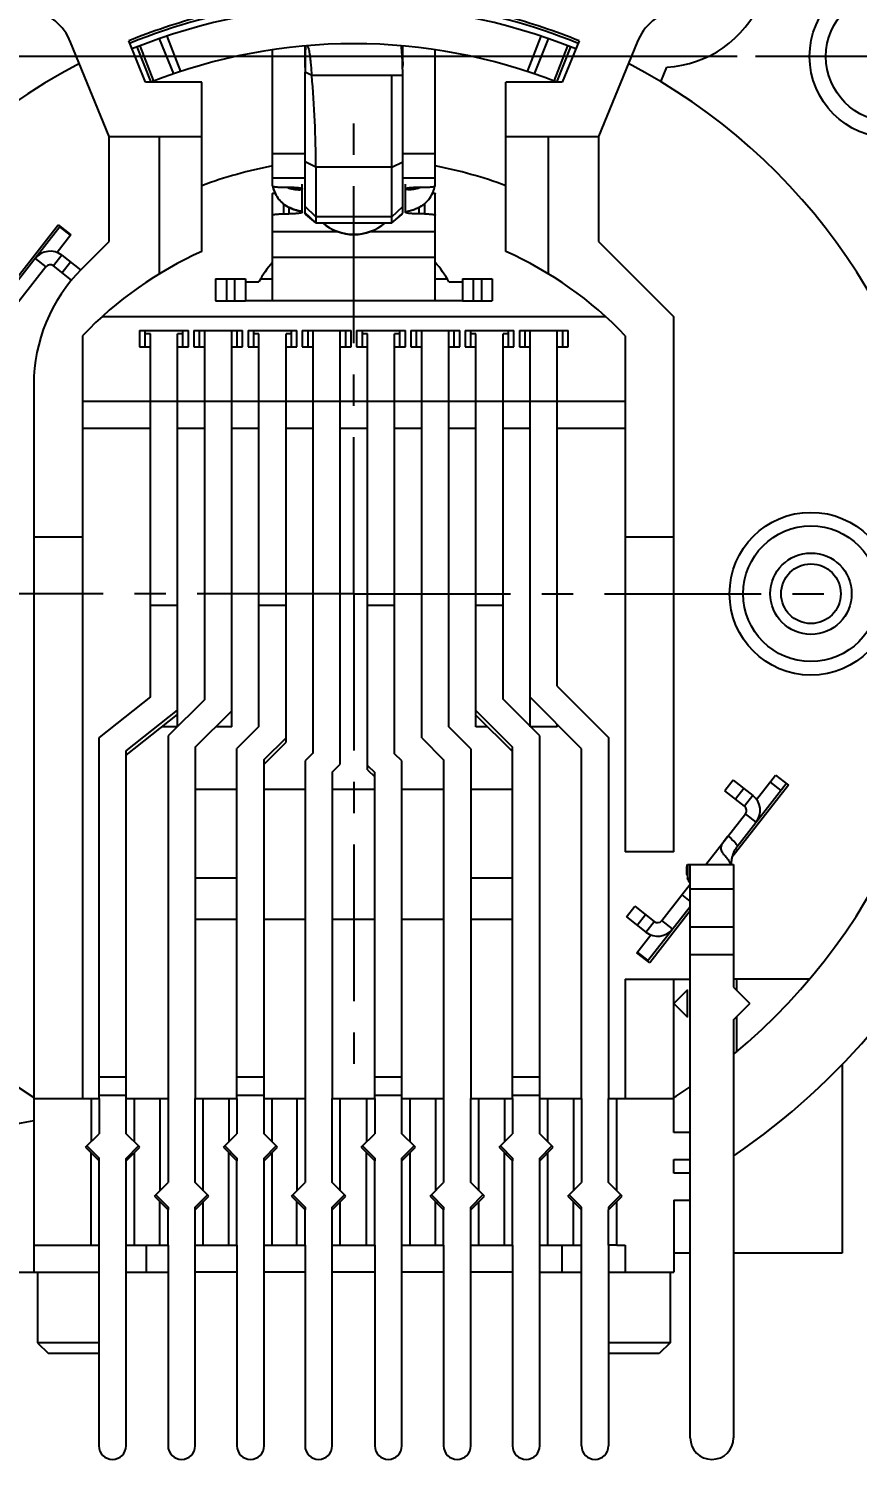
# Model space of a CAD drawing. Header units: millimetres. Extents: x 0 to 420, y 0 to 297.
# Drawn here: x 333.8 to 379.6, y 170.3 to 249.4 of the extents above; entities that cross this region are included whole.
import ezdxf

# ---------------------------------------------------------------- set-up
doc = ezdxf.new("R2010")
doc.units = ezdxf.units.MM
doc.header["$LTSCALE"] = 23.1
doc.linetypes.add('CENTER', pattern=[0.6, 0.375, -0.075, 0.075, -0.075])
doc.layers.get('0').update_dxf_attribs({"linetype": 'CONTINUOUS'})
for name, color, linetype in [('4171', 7, 'CONTINUOUS'), ('_03_2D_DRAWING_DIMENSION', 7, 'CONTINUOUS'), ('_26_DATUM_AXIS', 7, 'CONTINUOUS'), ('BEZUGSACHSEN', 7, 'CONTINUOUS'), ('BZ-KURVEN', 7, 'CONTINUOUS'), ('DEFAULT_1', 7, 'CENTER'), ('FASEN', 7, 'CONTINUOUS'), ('RUNDUNGEN', 7, 'CONTINUOUS')]:
    doc.layers.add(name, color=color, linetype=linetype)
doc.styles.get("Standard").update_dxf_attribs({"font": 'arialn.ttf'})
doc.dimstyles.new('DIMSTYLE_1', dxfattribs={"dimtxt": 3.5, "dimasz": 3.5, "dimexe": 1.5, "dimexo": 1, "dimgap": 0.875, "dimtad": 1, "dimlfac": 0.333333, "dimdsep": 46, "dimtxsty": 'STANDARD', "dimblk": '_FILLED', "dimblk1": '_FILLED', "dimblk2": '_FILLED', "dimcen": 0.09, "dimclrt": 7, "dimazin": 2, "dimtp": 0.2, "dimtm": 0.2, "dimtfac": 1, "dimtofl": 0, "dimtmove": 0, "dimatfit": 3, "dimldrblk": '_FILLED', "dimfxl": 1, "dimtolj": 1, "dimarcsym": 0})

# ---------------------------------------------------------------- blocks, each defined once
blk = doc.blocks.new('_FILLED')
at = {"color": 0, "linetype": 'BYBLOCK'}
blk.add_solid([(0, 0), (-1, 0.125), (-1, -0.125)], dxfattribs=at)
blk = doc.blocks.new('*D5')
at = {"layer": '_03_2D_DRAWING_DIMENSION', "color": 7}
for p, q in [((322.041, 196.941), (322.041, 279.349)), ((381.441, 256.341), (381.441, 279.349)), ((322.041, 277.849), (351.741, 277.849)), ((381.441, 277.849), (351.741, 277.849))]:
    blk.add_line(p, q, dxfattribs=at)
at = {"layer": '_03_2D_DRAWING_DIMENSION', "color": 7, "xscale": 3.5, "yscale": 3.5, "zscale": 3.5, "rotation": 180}
blk.add_blockref('_FILLED', (322.041, 277.849), dxfattribs=at)
at = {"layer": '_03_2D_DRAWING_DIMENSION', "color": 7, "xscale": 3.5, "yscale": 3.5, "zscale": 3.5}
blk.add_blockref('_FILLED', (381.441, 277.849), dxfattribs=at)
at = {"layer": '_03_2D_DRAWING_DIMENSION', "color": 7, "insert": (351.741, 282.224), "char_height": 3.5, "width": 22.26, "attachment_point": 2, "line_spacing_factor": 0.9}
blk.add_mtext('19,8{\\ftxt;\\W0.0001;\\H0.0001;\\~}{\\ftxt;\\W1.0;\\H3.5; }[0.78]', dxfattribs=at)
blk = doc.blocks.new('*D6')
at = {"layer": '_03_2D_DRAWING_DIMENSION', "color": 7}
for p, q in [((372.941, 247.841), (302.761, 247.841)), ((304.261, 247.841), (304.261, 218.141)), ((304.261, 188.441), (304.261, 218.141)), ((313.541, 188.441), (302.761, 188.441))]:
    blk.add_line(p, q, dxfattribs=at)
at = {"layer": '_03_2D_DRAWING_DIMENSION', "color": 7, "xscale": 3.5, "yscale": 3.5, "zscale": 3.5}
for p, rotation in [((304.261, 247.841), 90), ((304.261, 188.441), 270)]:
    blk.add_blockref('_FILLED', p, dxfattribs=dict(at, rotation=rotation))
at = {"layer": '_03_2D_DRAWING_DIMENSION', "color": 7, "insert": (299.886, 218.141), "char_height": 3.5, "width": 22.26, "attachment_point": 2, "rotation": 90, "line_spacing_factor": 0.9}
blk.add_mtext('19,8{\\ftxt;\\W0.0001;\\H0.0001;\\~}{\\ftxt;\\W1.0;\\H3.5; }[0.78]', dxfattribs=at)

msp = doc.modelspace()

# ---------------------------------------------------------------- linework, layer by layer
at = {"color": 7}
for p, q in [((340.225, 246.4106), (339.2912, 248.7027)), ((339.7407, 248.364), (340.5114, 246.4106)), ((339.9106, 248.4305), (340.6688, 246.4722)), ((340.976, 248.8229), (341.76, 246.8721)), ((341.3933, 248.9652), (342.1471, 247.0027)), ((349.0351, 248.4258), (349.0385, 248.1279)), ((361.3353, 247.0027), (362.0892, 248.9652)), ((361.7224, 246.8721), (362.5064, 248.8229)), ((362.8136, 246.4722), (363.5719, 248.4305)), ((362.9711, 246.4106), (363.7417, 248.364)), ((364.1912, 248.7027), (363.2575, 246.4106)), ((349.0385, 248.1279), (349.0406, 247.7517)), ((349.0406, 247.7517), (349.0412, 247.2338)), ((354.4412, 247.2335), (354.442, 247.7965)), ((349.0412, 239.2017), (349.0412, 246.9682)), ((349.4103, 246.7949), (349.0412, 246.9682)), ((349.0423, 247.2343), (349.0424, 247.2489)), ((354.4412, 246.7949), (349.4103, 246.7949)), ((353.8412, 238.6453), (353.8412, 246.7949)), ((354.4412, 239.2017), (354.4412, 246.7949)), ((368.7086, 246.4452), (369.0373, 247.2527)), ((343.3412, 246.4106), (340.225, 246.4106)), ((343.3412, 237.0603), (343.3412, 246.4106)), ((360.1412, 237.0603), (360.1412, 246.4106)), ((363.2575, 246.4106), (360.1412, 246.4106)), ((338.2065, 237.6066), (338.2065, 243.4106)), ((338.2065, 243.4106), (343.3412, 243.4106)), ((340.9815, 243.4106), (340.9815, 235.8252)), ((360.1412, 243.4106), (365.2759, 243.4106)), ((362.5009, 235.8252), (362.5009, 243.4106)), ((365.2759, 243.4106), (365.2759, 237.6066)), ((347.2412, 240.6894), (347.2412, 242.4797)), ((356.2412, 240.6894), (356.2412, 242.4797)), ((349.6412, 241.7288), (349.0412, 242.0104)), ((349.6412, 241.7288), (349.6412, 238.6453)), ((353.8412, 241.7288), (349.6412, 241.7288)), ((353.8412, 241.7288), (354.4412, 242.0104)), ((347.8412, 240.6163), (348.1412, 240.6163)), ((348.6874, 240.5872), (348.6722, 240.4747)), ((348.8912, 239.2294), (348.8912, 240.5249)), ((354.5912, 239.2294), (354.5912, 240.5249)), ((354.795, 240.5873), (354.8102, 240.4747)), ((355.3412, 240.6163), (355.6412, 240.6163)), ((349.6412, 238.9825), (349.0412, 239.5388)), ((349.6412, 238.6453), (349.0412, 239.2017)), ((349.6412, 238.6453), (349.0924, 239.1108)), ((353.8412, 238.9825), (349.6412, 238.9825)), ((353.8412, 238.9825), (354.4412, 239.5388)), ((353.8412, 238.6453), (354.4412, 239.2017)), ((353.8412, 238.6453), (354.3901, 239.1108)), ((327.7232, 228.7211), (335.3882, 238.5318)), ((335.4818, 238.4191), (327.836, 228.6329)), ((335.3882, 238.5318), (336.0974, 237.9777)), ((336.0728, 237.9574), (335.4818, 238.4191)), ((335.7579, 238.2034), (335.7771, 238.2279)), ((347.2412, 234.3413), (347.2412, 238.1706)), ((347.2412, 238.1706), (350.7912, 238.1706)), ((349.6412, 238.6453), (353.8412, 238.6453)), ((352.6909, 238.1706), (356.2412, 238.1706)), ((356.2412, 234.3413), (356.2412, 238.1706)), ((336.0974, 237.9777), (335.3316, 236.9975)), ((365.2759, 237.6066), (369.4412, 233.4413)), ((334.1157, 236.6706), (334.7067, 236.2089)), ((335.5896, 236.8516), (335.1279, 236.2606)), ((335.5896, 236.8516), (336.6372, 236.0331)), ((347.2412, 236.7413), (356.2412, 236.7413)), ((334.7067, 236.2089), (330.0893, 230.2988)), ((336.1326, 235.4756), (335.1279, 236.2606)), ((336.0802, 236.4683), (335.6185, 235.8773)), ((345.7412, 235.3913), (346.4912, 235.3913)), ((346.5851, 235.5413), (347.2412, 235.5413)), ((356.2412, 235.5413), (356.8973, 235.5413)), ((356.9912, 235.3913), (357.7412, 235.3913)), ((357.7412, 234.3413), (345.7412, 234.3413)), ((365.684, 233.4413), (337.7985, 233.4413)), ((369.4412, 203.8763), (369.4412, 233.4413)), ((343.4912, 212.2913), (343.4912, 232.6913)), ((344.9912, 211.6667), (344.9912, 232.6913)), ((349.4912, 209.3513), (349.4912, 232.6913)), ((350.9912, 208.73), (350.9912, 232.6913)), ((355.4912, 210.17), (355.4912, 232.6913)), ((356.9912, 210.7913), (356.9912, 232.6913)), ((361.4912, 212.4223), (361.4912, 232.6913)), ((362.9912, 213.0413), (362.9912, 232.6913)), ((336.7412, 232.4063), (336.7412, 190.2413)), ((340.4912, 232.5117), (340.1912, 232.5117)), ((340.4912, 212.4383), (340.4912, 232.5117)), ((341.9912, 211.4651), (341.9912, 232.5117)), ((342.2912, 232.5117), (341.9912, 232.5117)), ((346.4912, 232.5117), (346.1912, 232.5117)), ((346.4912, 210.8063), (346.4912, 232.5117)), ((347.9912, 209.9369), (347.9912, 232.5117)), ((348.2912, 232.5117), (347.9912, 232.5117)), ((352.4912, 232.5117), (352.1912, 232.5117)), ((352.4912, 208.4053), (352.4912, 232.5117)), ((353.9912, 209.2913), (353.9912, 232.5117)), ((354.2912, 232.5117), (353.9912, 232.5117)), ((358.4912, 232.5117), (358.1912, 232.5117)), ((358.4912, 211.4369), (358.4912, 232.5117)), ((359.9912, 212.3063), (359.9912, 232.5117)), ((360.2912, 232.5117), (359.9912, 232.5117)), ((366.7412, 232.4063), (366.7412, 203.8763)), ((336.7412, 228.7913), (366.7412, 228.7913)), ((334.0412, 221.2919), (334.0412, 180.6413)), ((334.0412, 221.2919), (336.7412, 221.2919)), ((366.7412, 221.2919), (369.4412, 221.2919)), ((340.4912, 217.5178), (341.9912, 217.5178)), ((346.4912, 217.5178), (347.9912, 217.5178)), ((352.4912, 217.5178), (353.9912, 217.5178)), ((358.4912, 217.5178), (359.9912, 217.5178)), ((362.9912, 213.0413), (365.8262, 210.1913)), ((340.4912, 212.4383), (337.6562, 210.1913)), ((343.4912, 212.2913), (341.4662, 210.2813)), ((362.0162, 210.2813), (359.9912, 212.3063)), ((364.3262, 209.5723), (361.4912, 212.4223)), ((339.1562, 209.4662), (341.9912, 211.7132)), ((339.1562, 209.2181), (341.9912, 211.4651)), ((342.9662, 209.6567), (344.9912, 211.6667)), ((358.4912, 211.685), (360.5162, 209.66)), ((358.4912, 211.4369), (360.5162, 209.4119)), ((341.9912, 210.7913), (341.1411, 210.7913)), ((344.9912, 210.7913), (344.1093, 210.7913)), ((346.4912, 210.8063), (345.2762, 209.5913)), ((358.2062, 209.5763), (356.9912, 210.7913)), ((359.1368, 210.7913), (358.4912, 210.7913)), ((362.9912, 210.7913), (361.4912, 210.7913)), ((337.6562, 190.2413), (337.6562, 210.1913)), ((341.4662, 210.2813), (341.4662, 190.2413)), ((342.9662, 209.6567), (342.9662, 190.2413)), ((345.2762, 190.2413), (345.2762, 209.5913)), ((346.7762, 208.97), (347.9912, 210.185)), ((346.7762, 208.7219), (347.9912, 209.9369)), ((355.4912, 210.17), (356.7062, 208.955)), ((360.5162, 190.2413), (360.5162, 209.66)), ((362.0162, 190.2413), (362.0162, 210.2813)), ((365.8262, 210.1913), (365.8262, 190.2413)), ((339.1562, 190.2413), (339.1562, 209.4662)), ((346.7762, 190.2413), (346.7762, 208.97)), ((349.4912, 209.3513), (349.0412, 208.9013)), ((349.0412, 208.9013), (349.0412, 190.2413)), ((354.3962, 208.9013), (353.9912, 209.2913)), ((354.3962, 190.2413), (354.3962, 208.9013)), ((356.7062, 208.955), (356.7062, 190.2413)), ((358.2062, 209.5763), (358.2062, 190.2413)), ((364.3262, 190.2413), (364.3262, 209.5723)), ((350.5412, 208.28), (350.9912, 208.73)), ((350.5412, 208.28), (350.5412, 190.2413)), ((352.4912, 208.6533), (352.8962, 208.2633)), ((352.4912, 208.4053), (352.8962, 208.0153)), ((352.8962, 190.2413), (352.8962, 208.2633)), ((374.0115, 206.7753), (375.0554, 208.1114)), ((375.0554, 208.1114), (375.7646, 207.5573)), ((342.9662, 207.3413), (345.2762, 207.3413)), ((346.7762, 207.3413), (349.0412, 207.3413)), ((350.5412, 207.3413), (352.8962, 207.3413)), ((354.3962, 207.3413), (356.7062, 207.3413)), ((358.2062, 207.3413), (360.5162, 207.3413)), ((372.7215, 207.841), (372.2598, 207.2499)), ((373.3414, 206.4049), (372.2598, 207.2499)), ((375.7646, 207.5573), (372.6436, 203.5626)), ((372.7215, 207.841), (373.8032, 206.9959)), ((373.3125, 207.3792), (372.8508, 206.7882)), ((372.9301, 204.1729), (375.6464, 207.6497)), ((374.7592, 207.7323), (375.3502, 207.2705)), ((373.8032, 206.9959), (373.3414, 206.4049)), ((371.197, 203.1729), (373.3931, 205.9838)), ((373.9841, 205.522), (373.3931, 205.9838)), ((369.4412, 203.8763), (366.7412, 203.8763)), ((370.1799, 203.1729), (370.3412, 203.1729)), ((370.1799, 203.1729), (370.1799, 202.4229)), ((370.3117, 203.1729), (370.3117, 202.4229)), ((370.3412, 203.1729), (372.7412, 203.1729)), ((370.3412, 171.4913), (370.3412, 203.1729)), ((372.7412, 203.1729), (372.7412, 196.3913)), ((345.2762, 202.4213), (342.9662, 202.4213)), ((360.5162, 202.4213), (358.2062, 202.4213)), ((370.1799, 202.4229), (370.3412, 202.4229)), ((370.3412, 201.8229), (372.7412, 201.8229)), ((368.7757, 200.0737), (369.8839, 201.4921)), ((369.8839, 201.4921), (370.3412, 201.1348)), ((345.2762, 200.1413), (342.9662, 200.1413)), ((349.0412, 200.1413), (346.7762, 200.1413)), ((352.8962, 200.1413), (350.5412, 200.1413)), ((356.7062, 200.1413), (354.3962, 200.1413)), ((360.5162, 200.1413), (358.2062, 200.1413)), ((366.8112, 200.2761), (367.2729, 200.8671)), ((366.8112, 200.2761), (367.8928, 199.431)), ((367.2729, 200.8671), (368.3546, 200.022)), ((367.4022, 199.8143), (367.8639, 200.4053)), ((368.0006, 197.8635), (370.3412, 200.8593)), ((370.3412, 200.6156), (368.0996, 197.7466)), ((367.8928, 199.431), (368.3546, 200.022)), ((369.3667, 199.6119), (368.7757, 200.0737)), ((370.3412, 199.7319), (372.7412, 199.7319)), ((367.3904, 198.3007), (368.1573, 199.2822)), ((368.0996, 197.7466), (367.3904, 198.3007)), ((367.4096, 198.3252), (368.0006, 197.8635)), ((370.3412, 198.1984), (372.7412, 198.1984)), ((366.7412, 196.8413), (370.3412, 196.8413)), ((366.7412, 196.8413), (366.7412, 190.2413)), ((369.4412, 188.3663), (369.4412, 196.8413)), ((370.1912, 196.2413), (369.4412, 195.4913)), ((370.1912, 194.7413), (370.1912, 196.2413)), ((376.9466, 196.8413), (372.7412, 196.8413)), ((372.7412, 196.3913), (373.6412, 195.4913)), ((372.8912, 196.8413), (372.8912, 196.2413)), ((369.4412, 195.4913), (370.1912, 194.7413)), ((372.7412, 194.5913), (373.6412, 195.4913)), ((372.7412, 194.5913), (372.7412, 171.4913)), ((372.8912, 194.7413), (372.8912, 192.8099)), ((337.6562, 191.4458), (339.1562, 191.4458)), ((345.2762, 191.4458), (346.7762, 191.4458)), ((352.8962, 191.4458), (354.3962, 191.4458)), ((360.5162, 191.4458), (362.0162, 191.4458)), ((378.7412, 192.1173), (378.7412, 181.6913)), ((334.0412, 190.2413), (336.7412, 190.2413)), ((337.6562, 190.4213), (339.1562, 190.4213)), ((345.2762, 190.4213), (346.7762, 190.4213)), ((352.8962, 190.4213), (354.3962, 190.4213)), ((360.5162, 190.4213), (362.0162, 190.4213)), ((366.7412, 190.2413), (369.4412, 190.2413)), ((370.3412, 188.3663), (369.4412, 188.3663)), ((336.9812, 187.6163), (337.6412, 186.9563)), ((339.1412, 186.9263), (339.8312, 187.6163)), ((344.6012, 187.6163), (345.2762, 186.9413)), ((346.7762, 186.9413), (347.4512, 187.6163)), ((352.2212, 187.6163), (352.8962, 186.9413)), ((354.3962, 186.9413), (355.0712, 187.6163)), ((359.8412, 187.6163), (360.5162, 186.9413)), ((362.0162, 186.9413), (362.6912, 187.6163)), ((337.6412, 186.9563), (337.6412, 186.8063)), ((339.1412, 171.0413), (339.1412, 186.9263)), ((345.2762, 186.9413), (345.2762, 186.7913)), ((346.7762, 186.7913), (346.7762, 186.9413)), ((352.8962, 186.9413), (352.8962, 186.7913)), ((354.3962, 186.7913), (354.3962, 186.9413)), ((360.5162, 186.9413), (360.5162, 186.7913)), ((362.0162, 186.7913), (362.0162, 186.9413)), ((369.4412, 186.8663), (370.3412, 186.8663)), ((369.4412, 186.1163), (369.4412, 186.8663)), ((370.3412, 186.1163), (369.4412, 186.1163)), ((340.7912, 184.9163), (341.4662, 184.2413)), ((342.9662, 184.2413), (343.6412, 184.9163)), ((348.3662, 184.9163), (349.0412, 184.2413)), ((350.5412, 184.2413), (351.2162, 184.9163)), ((356.0312, 184.9163), (356.7062, 184.2413)), ((358.2062, 184.2413), (358.8812, 184.9163)), ((364.3262, 184.2413), (363.6512, 184.9163)), ((366.5012, 184.9163), (365.8262, 184.2413)), ((369.4412, 184.6163), (370.3412, 184.6163)), ((369.4412, 184.6163), (369.4412, 180.6413)), ((341.4662, 184.2413), (341.4662, 184.0913)), ((342.9662, 184.0913), (342.9662, 184.2413)), ((349.0412, 184.2413), (349.0412, 184.0913)), ((350.5412, 184.0913), (350.5412, 184.2413)), ((356.7062, 184.2413), (356.7062, 184.0913)), ((358.2062, 184.0913), (358.2062, 184.2413)), ((364.3262, 184.0913), (364.3262, 184.2413)), ((365.8262, 184.2413), (365.8262, 184.0913)), ((337.6412, 182.1413), (337.6412, 171.0413)), ((340.2512, 182.1413), (340.2512, 180.6413)), ((341.4662, 182.1413), (341.4662, 171.0413)), ((342.9662, 171.0413), (342.9662, 182.1413)), ((345.2762, 182.1413), (345.2762, 171.0413)), ((346.7762, 171.0413), (346.7762, 182.1413)), ((349.0412, 182.1413), (349.0412, 171.0413)), ((350.5412, 171.0413), (350.5412, 182.1413)), ((352.8962, 182.1413), (352.8962, 171.0413)), ((354.3962, 171.0413), (354.3962, 182.1413)), ((356.7062, 182.1413), (356.7062, 171.0413)), ((358.2062, 171.0413), (358.2062, 182.1413)), ((360.5162, 182.1413), (360.5162, 171.0413)), ((362.0162, 171.0413), (362.0162, 182.1413)), ((363.2312, 182.1413), (363.2312, 180.6413)), ((364.3262, 171.0413), (364.3262, 182.1413)), ((365.8262, 182.1413), (365.8262, 171.0413)), ((366.2762, 182.1413), (366.7412, 182.1413)), ((366.7412, 182.1413), (366.7412, 180.6413)), ((370.3412, 181.6913), (369.4412, 181.6913)), ((378.7412, 181.6913), (372.7412, 181.6913)), ((322.0413, 180.6413), (337.6412, 180.6413)), ((339.1412, 180.6413), (341.4662, 180.6413)), ((345.2762, 180.6413), (342.9662, 180.6413)), ((349.0412, 180.6413), (346.7762, 180.6413)), ((352.8962, 180.6413), (350.5412, 180.6413)), ((356.7062, 180.6413), (354.3962, 180.6413)), ((360.5162, 180.6413), (358.2062, 180.6413)), ((362.0162, 180.6413), (364.3262, 180.6413)), ((365.8262, 180.6413), (369.4412, 180.6413))]:
    msp.add_line(p, q, dxfattribs=at)
msp.add_lwpolyline([(354.442, 247.7965), (354.4447, 248.206), (354.4471, 248.4139)], dxfattribs=at)
for centre, radius, start, end in [((381.4412, 247.8413), 7.8, 330.268196, 156.965209), ((368.7332, 253.245), 6, 272.905302, 336.961719), ((351.7412, 218.1413), 33, 104.746653, 112.164851), ((351.7412, 218.1413), 32.85, 97.878199, 112.173146), ((351.7412, 217.9457), 32.7, 67.964442, 112.035558), ((351.7412, 218.1413), 32.85, 67.826854, 82.121801), ((351.7412, 218.1413), 33, 67.835149, 75.253347), ((351.7412, 217.9457), 30.6, 68.47, 111.53), ((351.7412, 218.1413), 33, 117.38076, 237.563563), ((384.6052, 246.9714), 35.5639, 179.576489, 180.00532), ((293.9685, 241.729), 55.6727, 359.999727, 5.220802), ((334.1588, 246.7955), 20.2824, 359.998268, 1.479069), ((351.7412, 218.1413), 33, 309.523583, 62.61924), ((351.7412, 218.1413), 24.0696, 100.764532, 110.425416), ((351.7412, 218.1413), 24.0696, 69.574584, 79.235468), ((348.8661, 240.958), 1.6247, 190.286502, 192.872414), ((348.6677, 241.9942), 1.5173, 245.40491, 249.055607), ((348.6747, 242.0123), 1.5367, 249.051552, 252.719055), ((354.8202, 241.9795), 1.5017, 286.129902, 294.364748), ((354.8272, 241.9635), 1.4842, 294.372869, 294.758343), ((354.6164, 240.958), 1.6247, 347.127618, 349.713499), ((337.7562, 237.4608), 2.25, 157.855535, 158.67827), ((334.9432, 236.0242), 1.05, 52, 142), ((351.7412, 218.1413), 20.7, 113.941087, 136.438716), ((351.7412, 218.1413), 20.7, 43.561284, 66.058913), ((334.9432, 236.0242), 0.3, 52, 142), ((351.7412, 232.4866), 6, 138.605248, 151.044976), ((351.7412, 232.4866), 6, 28.955024, 41.394752), ((373.1567, 206.1685), 1.05, 322, 52), ((373.1567, 206.1685), 0.3, 322, 52), ((372.8541, 204.3081), 0.8775, 219.023166, 220.168574), ((374.736, 203.1116), 2.1418, 175.278029, 178.366938), ((351.7412, 218.1413), 37.5, 304.067768, 336.926082), ((368.5393, 200.2584), 1.05, 232, 322), ((368.5393, 200.2584), 0.3, 232, 322), ((351.7412, 218.1413), 33, 302.436437, 304.307651), ((334.741, 183.0416), 6, 96.697368, 156.964499), ((338.3912, 171.0413), 0.75, 180, 360), ((342.2162, 171.0413), 0.75, 180, 360), ((346.0262, 171.0413), 0.75, 180, 360), ((349.7912, 171.0413), 0.75, 180, 360), ((353.6462, 171.0413), 0.75, 180, 360), ((357.4562, 171.0413), 0.75, 180, 360), ((361.2662, 171.0413), 0.75, 180, 360), ((365.0762, 171.0413), 0.75, 180, 360), ((371.5412, 171.4913), 1.2, 180, 360)]:
    msp.add_arc(centre, radius, start, end, dxfattribs=at)
for points, knots in [([(349.0795, 248.2654), (349.0827, 248.299), (349.0888, 248.354), (349.0973, 248.4089), (349.1026, 248.43)], [0, 0, 0, 0, 0.608244, 1, 1, 1, 1]), ([(349.1617, 248.4206), (349.17, 248.4141), (349.1858, 248.3957), (349.1972, 248.3745), (349.2028, 248.3623)], [0, 0, 0, 0, 0.437979, 1, 1, 1, 1]), ([(349.2028, 248.3623), (349.2155, 248.3349), (349.2374, 248.2672), (349.2637, 248.1476), (349.2886, 247.9949), (349.3127, 247.8101), (349.3362, 247.5946), (349.3693, 247.2528), (349.3931, 246.983), (349.4103, 246.7949)], [0, 0, 0, 0, 0.0570525, 0.1341595, 0.2318767, 0.3497815, 0.4870409, 0.6423741, 1, 1, 1, 1]), ([(354.4345, 247.3191), (354.4306, 247.468), (354.4206, 247.7334), (354.3988, 248.0751), (354.3781, 248.2974), (354.3654, 248.4034), (354.3609, 248.4328)], [0, 0, 0, 0, 0.400226, 0.7134307, 0.9199309, 1, 1, 1, 1]), ([(354.4174, 248.4274), (354.4179, 248.4205), (354.4202, 248.3904), (354.422, 248.3602), (354.4232, 248.3369)], [0, 0, 0, 0, 0.22719, 1, 1, 1, 1]), ([(349.0424, 247.2489), (349.044, 247.4509), (349.0486, 247.7302), (349.064, 248.069), (349.0738, 248.2059), (349.0795, 248.2654)], [0, 0, 0, 0, 0.5955462, 0.8236454, 1, 1, 1, 1]), ([(354.4232, 248.3369), (354.4264, 248.2766), (354.4314, 248.1397), (354.4383, 247.8067), (354.4401, 247.5339), (354.4408, 247.3377)], [0, 0, 0, 0, 0.1812154, 0.4110154, 1, 1, 1, 1]), ([(347.2412, 240.6894), (347.2412, 240.6833), (347.2523, 240.6746), (347.2683, 240.6674), (347.2885, 240.6606), (347.3136, 240.6544), (347.3439, 240.6483), (347.3788, 240.6426), (347.4339, 240.6353), (347.512, 240.6277), (347.6534, 240.6187), (347.7647, 240.6163), (347.8412, 240.6163)], [0, 0, 0, 0, 0.0299425, 0.055904, 0.0900957, 0.1325814, 0.1830495, 0.2410603, 0.3061392, 0.4552504, 0.6250297, 1, 1, 1, 1]), ([(347.2821, 240.596), (347.3093, 240.4774), (347.3907, 240.2452), (347.587, 239.9332), (347.848, 239.6721), (348.0568, 239.5405), (348.1668, 239.4871)], [0, 0, 0, 0, 0.249454, 0.499232, 0.7494137, 1, 1, 1, 1]), ([(348.1412, 240.6163), (348.2369, 240.6163), (348.376, 240.6132), (348.5527, 240.602), (348.6503, 240.5925), (348.7192, 240.5833), (348.7629, 240.5763), (348.8008, 240.5687), (348.8321, 240.5608), (348.8574, 240.5524), (348.8774, 240.5435), (348.8912, 240.5325), (348.8912, 240.5249)], [0, 0, 0, 0, 0.3750053, 0.5446814, 0.6938137, 0.75897, 0.8170086, 0.867423, 0.9098725, 0.9440941, 0.9700571, 1, 1, 1, 1]), ([(348.6722, 240.4747), (348.5953, 240.4755), (348.4417, 240.4877), (348.2914, 240.5222), (348.2182, 240.545)], [0, 0, 0, 0, 0.5007478, 1, 1, 1, 1]), ([(348.8912, 240.5249), (348.8912, 240.517), (348.8769, 240.5058), (348.8562, 240.4973), (348.8305, 240.4895), (348.799, 240.4831), (348.7615, 240.4781), (348.7187, 240.475), (348.6883, 240.4746), (348.6722, 240.4747)], [0, 0, 0, 0, 0.1015245, 0.1892599, 0.304096, 0.4440185, 0.6066848, 0.7916979, 1, 1, 1, 1]), ([(354.5912, 240.5249), (354.5912, 240.5325), (354.6051, 240.5435), (354.6251, 240.5524), (354.6503, 240.5608), (354.6817, 240.5687), (354.7195, 240.5763), (354.7632, 240.5833), (354.8321, 240.5925), (354.9297, 240.602), (355.1065, 240.6132), (355.2455, 240.6163), (355.3412, 240.6163)], [0, 0, 0, 0, 0.0299427, 0.0559173, 0.0901376, 0.1325698, 0.1829999, 0.241032, 0.3061608, 0.4553466, 0.6250112, 1, 1, 1, 1]), ([(354.8102, 240.4747), (354.7941, 240.4746), (354.7637, 240.475), (354.7209, 240.4781), (354.6835, 240.4831), (354.652, 240.4895), (354.6262, 240.4973), (354.6055, 240.5058), (354.5912, 240.517), (354.5912, 240.5249)], [0, 0, 0, 0, 0.2083021, 0.3933152, 0.5559815, 0.695904, 0.81074, 0.8984754, 1, 1, 1, 1]), ([(355.2374, 240.5369), (355.1996, 240.5259), (355.0596, 240.4912), (354.915, 240.4758), (354.8102, 240.4747)], [0, 0, 0, 0, 0.2729986, 1, 1, 1, 1]), ([(355.3157, 239.4871), (355.4257, 239.5405), (355.6344, 239.6721), (355.8954, 239.9332), (356.0918, 240.2452), (356.1732, 240.4774), (356.2003, 240.596)], [0, 0, 0, 0, 0.2505863, 0.500768, 0.750546, 1, 1, 1, 1]), ([(355.6412, 240.6163), (355.7178, 240.6163), (355.829, 240.6187), (355.9704, 240.6277), (356.0485, 240.6353), (356.1036, 240.6426), (356.1386, 240.6483), (356.1688, 240.6544), (356.1939, 240.6606), (356.2141, 240.6674), (356.2301, 240.6746), (356.2412, 240.6833), (356.2412, 240.6894)], [0, 0, 0, 0, 0.3749703, 0.5447496, 0.6938608, 0.7589397, 0.8169505, 0.8674186, 0.9099043, 0.944096, 0.9700575, 1, 1, 1, 1]), ([(348.8912, 239.2294), (348.8912, 239.2218), (348.8774, 239.2108), (348.8574, 239.2019), (348.8321, 239.1935), (348.8007, 239.1856), (348.7629, 239.178), (348.7192, 239.171), (348.6503, 239.1618), (348.5527, 239.1523), (348.376, 239.1411), (348.2369, 239.138), (348.1412, 239.138)], [0, 0, 0, 0, 0.0299398, 0.0559034, 0.0901306, 0.1325867, 0.1830034, 0.2410357, 0.3061821, 0.455307, 0.6249985, 1, 1, 1, 1]), ([(348.1668, 239.4871), (348.2088, 239.4667), (348.2937, 239.4288), (348.4218, 239.381), (348.5444, 239.3423), (348.6403, 239.3165), (348.7092, 239.2992), (348.754, 239.2879), (348.7937, 239.2775), (348.8273, 239.2678), (348.8545, 239.2584), (348.8765, 239.2487), (348.8901, 239.2374), (348.8912, 239.2294)], [0, 0, 0, 0, 0.1811421, 0.3602823, 0.5297618, 0.679195, 0.7452742, 0.8051069, 0.8583267, 0.904176, 0.9413222, 0.9687183, 1, 1, 1, 1]), ([(349.0924, 239.1108), (349.0775, 239.1235), (349.0525, 239.1499), (349.0412, 239.1856), (349.0412, 239.2017)], [0, 0, 0, 0, 0.5490657, 1, 1, 1, 1]), ([(354.3901, 239.1108), (354.405, 239.1235), (354.43, 239.1499), (354.4412, 239.1856), (354.4412, 239.2017)], [0, 0, 0, 0, 0.5490657, 1, 1, 1, 1]), ([(354.5912, 239.2294), (354.5923, 239.2374), (354.606, 239.2487), (354.6279, 239.2584), (354.6551, 239.2678), (354.6888, 239.2775), (354.7284, 239.2879), (354.7733, 239.2992), (354.8421, 239.3165), (354.938, 239.3423), (355.0606, 239.381), (355.1887, 239.4288), (355.2736, 239.4667), (355.3157, 239.4871)], [0, 0, 0, 0, 0.0312817, 0.0586778, 0.095824, 0.1416733, 0.1948931, 0.2547258, 0.320805, 0.4702382, 0.6397177, 0.8188579, 1, 1, 1, 1]), ([(355.3412, 239.138), (355.2455, 239.138), (355.1065, 239.1411), (354.9297, 239.1523), (354.8321, 239.1618), (354.7632, 239.171), (354.7195, 239.178), (354.6817, 239.1856), (354.6503, 239.1935), (354.6251, 239.2019), (354.6051, 239.2108), (354.5912, 239.2218), (354.5912, 239.2294)], [0, 0, 0, 0, 0.3749845, 0.5446518, 0.6938388, 0.758968, 0.8170005, 0.8674311, 0.9098634, 0.9440837, 0.9700582, 1, 1, 1, 1]), ([(372.1724, 203.7556), (372.1476, 203.7862), (372.1028, 203.85), (372.0557, 203.9572), (372.0397, 204.0764), (372.0633, 204.2042), (372.1247, 204.3358), (372.2143, 204.4712), (372.3212, 204.6121), (372.3966, 204.7083), (372.435, 204.7575)], [0, 0, 0, 0, 0.1030554, 0.2028192, 0.3033749, 0.4125932, 0.5377451, 0.6804206, 0.8366308, 1, 1, 1, 1]), ([(372.9601, 204.2113), (372.9215, 204.2614), (372.7613, 204.4572), (372.5795, 204.6347), (372.4358, 204.7585)], [0, 0, 0, 0, 0.2501098, 1, 1, 1, 1]), ([(372.9324, 204.1713), (372.8975, 204.1267), (372.8517, 204.0555), (372.7955, 203.9594), (372.7567, 203.888), (372.723, 203.8163), (372.6861, 203.7213), (372.6645, 203.6488), (372.6523, 203.6006)], [0, 0, 0, 0, 0.2654758, 0.3954278, 0.5223472, 0.6461423, 0.7670099, 1, 1, 1, 1]), ([(372.2421, 203.6786), (372.2369, 203.6838), (372.2168, 203.7043), (372.1974, 203.7257), (372.1836, 203.7421)], [0, 0, 0, 0, 0.2533942, 1, 1, 1, 1]), ([(372.2418, 203.6788), (372.2711, 203.6495), (372.3261, 203.5894), (372.3976, 203.4952), (372.4561, 203.4037), (372.5007, 203.3214), (372.5338, 203.2551), (372.555, 203.2121), (372.5679, 203.1891), (372.5742, 203.1793), (372.5782, 203.1747), (372.5799, 203.1729)], [0, 0, 0, 0, 0.2032701, 0.3991918, 0.5794073, 0.7352488, 0.8583208, 0.9428637, 0.9700832, 0.9877513, 1, 1, 1, 1]), ([(372.6523, 203.6006), (372.6456, 203.574), (372.6222, 203.4709), (372.6079, 203.3659), (372.6015, 203.2879)], [0, 0, 0, 0, 0.2596612, 1, 1, 1, 1])]:
    msp.add_open_spline(points, degree=3, knots=knots, dxfattribs=at)
at = {"layer": '4171', "color": 7}
for p, q in [((347.2412, 242.4797), (349.0412, 242.4797)), ((354.4412, 242.4797), (356.2412, 242.4797)), ((347.2412, 241.136), (349.0412, 241.136)), ((354.4412, 241.136), (356.2412, 241.136)), ((347.2412, 238.1706), (347.2412, 240.256)), ((347.8412, 239.6965), (347.8412, 239.138)), ((355.6412, 239.6965), (355.6412, 239.138)), ((356.2412, 238.1706), (356.2412, 240.256)), ((347.8412, 239.138), (348.1412, 239.138)), ((348.1412, 239.5013), (348.1412, 239.138)), ((355.3412, 239.5013), (355.3412, 239.138)), ((355.6412, 239.138), (355.3412, 239.138))]:
    msp.add_line(p, q, dxfattribs=at)
for centre, radius, start, end in [((351.7412, 240.6633), 2.6678, 229.186017, 310.81458), ((351.7399, 240.6951), 2.6797, 229.952658, 270.028599), ((351.7426, 240.6951), 2.6797, 269.971401, 310.047342)]:
    msp.add_arc(centre, radius, start, end, dxfattribs=at)
for points, knots in [([(347.2412, 240.256), (347.2412, 240.2611), (347.2495, 240.2689), (347.2624, 240.2755), (347.2783, 240.2815), (347.2981, 240.2872), (347.3324, 240.2952), (347.3604, 240.2999), (347.3803, 240.3028)], [0, 0, 0, 0, 0.1030243, 0.1880495, 0.2990145, 0.4363689, 0.5995788, 1, 1, 1, 1]), ([(356.1021, 240.3028), (356.122, 240.2999), (356.15, 240.2952), (356.1843, 240.2872), (356.2041, 240.2815), (356.22, 240.2755), (356.2329, 240.2689), (356.2412, 240.2611), (356.2412, 240.256)], [0, 0, 0, 0, 0.4004212, 0.5636311, 0.7009855, 0.8119505, 0.8969757, 1, 1, 1, 1]), ([(347.2412, 239.0649), (347.2412, 239.071), (347.2523, 239.0798), (347.2683, 239.0869), (347.2885, 239.0937), (347.3136, 239.0999), (347.3438, 239.106), (347.3788, 239.1117), (347.434, 239.119), (347.512, 239.1266), (347.6534, 239.1356), (347.7646, 239.138), (347.8412, 239.138)], [0, 0, 0, 0, 0.0299429, 0.055906, 0.0901276, 0.1325771, 0.1829916, 0.2410302, 0.3061865, 0.4553188, 0.6249948, 1, 1, 1, 1]), ([(355.6412, 239.138), (355.7178, 239.138), (355.829, 239.1356), (355.9704, 239.1266), (356.0485, 239.119), (356.1036, 239.1117), (356.1386, 239.106), (356.1688, 239.0999), (356.1939, 239.0937), (356.2141, 239.0869), (356.2301, 239.0798), (356.2412, 239.071), (356.2412, 239.0649)], [0, 0, 0, 0, 0.3750052, 0.5446812, 0.6938135, 0.7589698, 0.8170084, 0.8674229, 0.9098724, 0.944094, 0.9700571, 1, 1, 1, 1])]:
    msp.add_open_spline(points, degree=3, knots=knots, dxfattribs=at)
at = {"layer": '_26_DATUM_AXIS', "color": 7}
msp.add_line((369.8839, 201.4921), (370.3456, 202.0831), dxfattribs=at)
msp.add_arc((371.527, 202.8301), 1.3823, 189.358372, 191.055995, dxfattribs=at)
for points, knots in [([(370.1631, 202.6053), (370.1527, 202.6682), (370.1413, 202.7909), (370.1476, 202.9607), (370.1639, 203.0862), (370.1759, 203.1526), (370.1799, 203.1729)], [0, 0, 0, 0, 0.3348474, 0.6454625, 0.8914339, 1, 1, 1, 1]), ([(370.2154, 202.3619), (370.2083, 202.3761), (370.1981, 202.3965), (370.1861, 202.416), (370.1815, 202.4212)], [0, 0, 0, 0, 0.697282, 1, 1, 1, 1]), ([(370.2704, 202.254), (370.2649, 202.2644), (370.2462, 202.3001), (370.2284, 202.3363), (370.2154, 202.3619)], [0, 0, 0, 0, 0.2907048, 1, 1, 1, 1]), ([(370.3206, 202.1665), (370.316, 202.1741), (370.2985, 202.2028), (370.2821, 202.2322), (370.2704, 202.254)], [0, 0, 0, 0, 0.2645142, 1, 1, 1, 1])]:
    msp.add_open_spline(points, degree=3, knots=knots, dxfattribs=at)
at = {"layer": 'BEZUGSACHSEN', "color": 7}
for p, q in [((381.4412, 247.8413), (373.9412, 247.8413)), ((334.2512, 180.6413), (334.2512, 176.7413)), ((369.2312, 180.6413), (369.2312, 176.7413))]:
    msp.add_line(p, q, dxfattribs=at)
for radius in [4.5, 3.6]:
    msp.add_circle((381.4412, 247.8413), radius, dxfattribs=at)
at = {"layer": 'BZ-KURVEN', "color": 5}
for p, q in [((348.8912, 240.5249), (348.8912, 240.7833)), ((354.5912, 240.5249), (354.5912, 240.7833)), ((347.4022, 240.253), (347.3912, 240.2763)), ((348.471, 239.3658), (348.4628, 239.3684)), ((355.0114, 239.3658), (355.0196, 239.3684))]:
    msp.add_line(p, q, dxfattribs=at)
at = {"layer": 'BZ-KURVEN', "color": 1}
msp.add_line((351.7412, 234.3413), (351.7412, 237.9957), dxfattribs=at)
at = {"layer": 'BZ-KURVEN', "color": 5}
for points, knots in [([(347.2819, 240.5971), (347.2794, 240.6083), (347.2756, 240.6253), (347.2719, 240.6444), (347.2695, 240.6565), (347.2679, 240.6653), (347.2671, 240.6694)], [0, 0, 0, 0, 0.5, 0.75, 0.875, 1, 1, 1, 1]), ([(347.3912, 240.2763), (347.386, 240.288), (347.3757, 240.3108), (347.3542, 240.3627), (347.3181, 240.4569), (347.2961, 240.5396), (347.2819, 240.5971)], [0, 0, 0, 0, 0.125, 0.25, 0.5, 1, 1, 1, 1]), ([(348.0325, 240.6162), (348.1145, 240.5783), (348.3194, 240.5053), (348.5416, 240.476), (348.6722, 240.4747)], [0, 0, 0, 0, 0.4215444, 1, 1, 1, 1]), ([(355.4499, 240.6162), (355.3679, 240.5783), (355.163, 240.5053), (354.9409, 240.476), (354.8102, 240.4747)], [0, 0, 0, 0, 0.4215444, 1, 1, 1, 1]), ([(356.1493, 240.4197), (356.154, 240.4332), (356.1608, 240.4533), (356.1695, 240.4812), (356.1753, 240.4999), (356.1829, 240.5271), (356.1886, 240.5481), (356.194, 240.5695), (356.198, 240.5863), (356.1999, 240.5944)], [0, 0, 0, 0, 0.25, 0.375, 0.5, 0.625, 0.75, 0.875, 1, 1, 1, 1]), ([(356.1999, 240.5944), (356.2012, 240.6), (356.2037, 240.611), (356.2068, 240.6255), (356.2088, 240.6356), (356.2112, 240.6475), (356.2135, 240.6598), (356.2147, 240.666), (356.2153, 240.6693)], [0, 0, 0, 0, 0.25, 0.5, 0.625, 0.75, 0.875, 1, 1, 1, 1]), ([(347.4915, 240.0914), (347.484, 240.1036), (347.4728, 240.1217), (347.4581, 240.147), (347.4441, 240.1715), (347.4348, 240.1889), (347.4247, 240.2081), (347.4145, 240.228), (347.4062, 240.245), (347.4022, 240.253)], [0, 0, 0, 0, 0.25, 0.375, 0.5, 0.625, 0.75, 0.875, 1, 1, 1, 1]), ([(347.5964, 239.9434), (347.5876, 239.9547), (347.5745, 239.9715), (347.5571, 239.995), (347.5454, 240.0108), (347.5293, 240.0341), (347.517, 240.0521), (347.5049, 240.0704), (347.4959, 240.0846), (347.4915, 240.0914)], [0, 0, 0, 0, 0.25, 0.375, 0.5, 0.625, 0.75, 0.875, 1, 1, 1, 1]), ([(347.7197, 239.8053), (347.7096, 239.8155), (347.6947, 239.8307), (347.6747, 239.8521), (347.6556, 239.873), (347.6427, 239.8879), (347.6285, 239.9043), (347.6141, 239.9216), (347.6021, 239.9364), (347.5964, 239.9434)], [0, 0, 0, 0, 0.25, 0.375, 0.5, 0.625, 0.75, 0.875, 1, 1, 1, 1]), ([(347.8555, 239.6837), (347.8444, 239.6927), (347.8279, 239.7062), (347.8056, 239.7253), (347.7907, 239.7382), (347.7698, 239.7573), (347.7538, 239.7722), (347.7378, 239.7874), (347.7256, 239.7995), (347.7197, 239.8053)], [0, 0, 0, 0, 0.25, 0.375, 0.5, 0.625, 0.75, 0.875, 1, 1, 1, 1]), ([(348.1668, 239.4871), (348.154, 239.4936), (348.1289, 239.506), (348.0878, 239.5282), (348.0468, 239.5516), (348.0047, 239.5769), (347.9708, 239.5994), (347.9193, 239.6347), (347.881, 239.6641), (347.8555, 239.6837)], [0, 0, 0, 0, 0.125, 0.25, 0.375, 0.5, 0.625, 0.75, 1, 1, 1, 1]), ([(355.3157, 239.4871), (355.3285, 239.4936), (355.3535, 239.506), (355.3946, 239.5282), (355.4356, 239.5516), (355.4703, 239.5722), (355.5122, 239.5997), (355.5423, 239.6206), (355.5651, 239.6365), (355.5909, 239.656), (355.611, 239.6714), (355.6242, 239.6815)], [0, 0, 0, 0, 0.125, 0.25, 0.375, 0.5, 0.625, 0.75, 0.8125, 0.875, 1, 1, 1, 1]), ([(355.6242, 239.6815), (355.6353, 239.6905), (355.6519, 239.7039), (355.6742, 239.723), (355.6955, 239.7415), (355.7101, 239.7549), (355.726, 239.7697), (355.7423, 239.7851), (355.7557, 239.7983), (355.762, 239.8046)], [0, 0, 0, 0, 0.25, 0.375, 0.5, 0.625, 0.75, 0.875, 1, 1, 1, 1]), ([(355.762, 239.8046), (355.7721, 239.8148), (355.787, 239.83), (355.807, 239.8514), (355.8204, 239.8658), (355.8391, 239.8871), (355.8533, 239.9037), (355.8674, 239.9205), (355.8779, 239.9334), (355.883, 239.9396)], [0, 0, 0, 0, 0.25, 0.375, 0.5, 0.625, 0.75, 0.875, 1, 1, 1, 1]), ([(355.883, 239.9396), (355.8918, 239.9509), (355.905, 239.9676), (355.9225, 239.991), (355.9392, 240.0138), (355.9504, 240.0301), (355.9627, 240.048), (355.9751, 240.0667), (355.9853, 240.0827), (355.9902, 240.0902)], [0, 0, 0, 0, 0.25, 0.375, 0.5, 0.625, 0.75, 0.875, 1, 1, 1, 1]), ([(355.9902, 240.0902), (355.9977, 240.1024), (356.0089, 240.1205), (356.0237, 240.1458), (356.0335, 240.1628), (356.047, 240.1877), (356.0572, 240.2069), (356.0672, 240.2265), (356.0747, 240.2417), (356.0783, 240.249)], [0, 0, 0, 0, 0.25, 0.375, 0.5, 0.625, 0.75, 0.875, 1, 1, 1, 1]), ([(356.0783, 240.249), (356.0845, 240.262), (356.0935, 240.2812), (356.1054, 240.3079), (356.1166, 240.3338), (356.1239, 240.3521), (356.1318, 240.3722), (356.1398, 240.3932), (356.1462, 240.4112), (356.1493, 240.4197)], [0, 0, 0, 0, 0.25, 0.375, 0.5, 0.625, 0.75, 0.875, 1, 1, 1, 1]), ([(348.3655, 239.4024), (348.3581, 239.4051), (348.2933, 239.4295), (348.2267, 239.458), (348.1668, 239.4871)], [0, 0, 0, 0, 0.1143639, 1, 1, 1, 1]), ([(348.5645, 239.3375), (348.5468, 239.3425), (348.516, 239.3516), (348.4842, 239.3615), (348.471, 239.3658)], [0, 0, 0, 0, 0.5879572, 1, 1, 1, 1]), ([(348.7357, 239.2924), (348.7124, 239.2983), (348.6589, 239.3117), (348.598, 239.3279), (348.5645, 239.3375)], [0, 0, 0, 0, 0.4740558, 1, 1, 1, 1]), ([(348.8798, 239.245), (348.8752, 239.2484), (348.8542, 239.26), (348.8042, 239.275), (348.7519, 239.2883), (348.7357, 239.2924)], [0, 0, 0, 0, 0.2212019, 0.7735363, 1, 1, 1, 1]), ([(354.6023, 239.2448), (354.6069, 239.2482), (354.6279, 239.26), (354.6783, 239.275), (354.7305, 239.2883), (354.7467, 239.2924)], [0, 0, 0, 0, 0.2253823, 0.7747519, 1, 1, 1, 1]), ([(354.7467, 239.2924), (354.77, 239.2983), (354.823, 239.3116), (354.8832, 239.3276), (354.9161, 239.3369)], [0, 0, 0, 0, 0.4787682, 1, 1, 1, 1]), ([(354.9161, 239.3369), (354.9344, 239.3421), (354.9658, 239.3514), (354.9982, 239.3615), (355.0114, 239.3658)], [0, 0, 0, 0, 0.5963729, 1, 1, 1, 1]), ([(355.1169, 239.4024), (355.1243, 239.4051), (355.1891, 239.4295), (355.2557, 239.458), (355.3157, 239.4871)], [0, 0, 0, 0, 0.1143639, 1, 1, 1, 1])]:
    msp.add_open_spline(points, degree=3, knots=knots, dxfattribs=at)
for points in [[(348.6722, 240.4747), (348.7193, 240.4742), (348.798, 240.4804), (348.8733, 240.5006), (348.8912, 240.5166), (348.8912, 240.5249)], [(354.8102, 240.4747), (354.7631, 240.4742), (354.6844, 240.4804), (354.6091, 240.5006), (354.5912, 240.5166), (354.5912, 240.5249)], [(348.4628, 239.3684), (348.4311, 239.3788), (348.3985, 239.3901), (348.3655, 239.4024)], [(348.8912, 239.2294), (348.8904, 239.2348), (348.8867, 239.2399), (348.8798, 239.245)], [(354.5912, 239.2294), (354.592, 239.2347), (354.5956, 239.2398), (354.6023, 239.2448)], [(355.0196, 239.3684), (355.0514, 239.3788), (355.0839, 239.3901), (355.1169, 239.4024)]]:
    msp.add_open_spline(points, degree=3, dxfattribs=at)
at = {"layer": 'DEFAULT_1', "color": 7}
for q in [(351.7412, 245.4413), (324.4412, 218.1413), (351.7412, 190.8413), (379.0412, 218.1413)]:
    msp.add_line((351.7412, 218.1413), q, dxfattribs=at)
at = {"layer": 'FASEN', "color": 7}
for p, q in [((339.8912, 232.6913), (339.8912, 231.7913)), ((339.8912, 232.6913), (342.5912, 232.6913)), ((340.1912, 232.6913), (340.1912, 231.7913)), ((342.2912, 231.7913), (342.2912, 232.6913)), ((342.5912, 231.7913), (342.5912, 232.6913)), ((342.8912, 232.6913), (342.8912, 231.7913)), ((342.8912, 232.6913), (345.5912, 232.6913)), ((343.1912, 232.6913), (343.1912, 231.7913)), ((345.2912, 231.7913), (345.2912, 232.6913)), ((345.5912, 231.7913), (345.5912, 232.6913)), ((345.8912, 232.6913), (345.8912, 231.7913)), ((345.8912, 232.6913), (348.5912, 232.6913)), ((346.1912, 232.6913), (346.1912, 231.7913)), ((348.2912, 231.7913), (348.2912, 232.6913)), ((348.5912, 231.7913), (348.5912, 232.6913)), ((348.8912, 232.6913), (348.8912, 231.7913)), ((348.8912, 232.6913), (351.5912, 232.6913)), ((349.1912, 232.6913), (349.1912, 231.7913)), ((351.2912, 231.7913), (351.2912, 232.6913)), ((351.5912, 231.7913), (351.5912, 232.6913)), ((351.8912, 232.6913), (351.8912, 231.7913)), ((351.8912, 232.6913), (354.5912, 232.6913)), ((352.1912, 232.6913), (352.1912, 231.7913)), ((354.2912, 231.7913), (354.2912, 232.6913)), ((354.5912, 231.7913), (354.5912, 232.6913)), ((354.8912, 232.6913), (354.8912, 231.7913)), ((354.8912, 232.6913), (357.5912, 232.6913)), ((355.1912, 232.6913), (355.1912, 231.7913)), ((357.2912, 231.7913), (357.2912, 232.6913)), ((357.5912, 231.7913), (357.5912, 232.6913)), ((357.8912, 232.6913), (357.8912, 231.7913)), ((357.8912, 232.6913), (360.5912, 232.6913)), ((358.1912, 232.6913), (358.1912, 231.7913)), ((360.2912, 231.7913), (360.2912, 232.6913)), ((360.5912, 231.7913), (360.5912, 232.6913)), ((360.8912, 232.6913), (360.8912, 231.7913)), ((360.8912, 232.6913), (363.5912, 232.6913)), ((361.1912, 232.6913), (361.1912, 231.7913)), ((363.2912, 231.7913), (363.2912, 232.6913)), ((363.5912, 231.7913), (363.5912, 232.6913)), ((339.8912, 231.7913), (340.4912, 231.7913)), ((341.9912, 231.7913), (342.5912, 231.7913)), ((342.8912, 231.7913), (343.4912, 231.7913)), ((344.9912, 231.7913), (345.5912, 231.7913)), ((345.8912, 231.7913), (346.4912, 231.7913)), ((347.9912, 231.7913), (348.5912, 231.7913)), ((348.8912, 231.7913), (349.4912, 231.7913)), ((350.9912, 231.7913), (351.5912, 231.7913)), ((351.8912, 231.7913), (352.4912, 231.7913)), ((353.9912, 231.7913), (354.5912, 231.7913)), ((354.8912, 231.7913), (355.4912, 231.7913)), ((356.9912, 231.7913), (357.5912, 231.7913)), ((357.8912, 231.7913), (358.4912, 231.7913)), ((359.9912, 231.7913), (360.5912, 231.7913)), ((360.8912, 231.7913), (361.4912, 231.7913)), ((362.9912, 231.7913), (363.5912, 231.7913)), ((336.7412, 190.2413), (337.6562, 190.2413)), ((337.2062, 190.2413), (337.2062, 187.8413)), ((337.6562, 190.2413), (337.6562, 188.2913)), ((339.1562, 190.2413), (341.4662, 190.2413)), ((339.1562, 188.2913), (339.1562, 190.2413)), ((339.6062, 187.8413), (339.6062, 190.2413)), ((341.0162, 190.2413), (341.0162, 185.1413)), ((341.4662, 190.2413), (341.4662, 185.5913)), ((342.9662, 190.2413), (345.2762, 190.2413)), ((342.9662, 185.5913), (342.9662, 190.2413)), ((343.4162, 185.1413), (343.4162, 190.2413)), ((344.8262, 190.2413), (344.8262, 187.8413)), ((345.2762, 190.2413), (345.2762, 188.2913)), ((346.7762, 190.2413), (349.0412, 190.2413)), ((346.7762, 188.2913), (346.7762, 190.2413)), ((347.2262, 187.8413), (347.2262, 190.2413)), ((348.5912, 190.2413), (348.5912, 185.1413)), ((349.0412, 190.2413), (349.0412, 185.5913)), ((350.5412, 190.2413), (352.8962, 190.2413)), ((350.5412, 185.5913), (350.5412, 190.2413)), ((350.9912, 185.1413), (350.9912, 190.2413)), ((352.4462, 190.2413), (352.4462, 187.8413)), ((352.8962, 190.2413), (352.8962, 188.2913)), ((354.3962, 190.2413), (356.7062, 190.2413)), ((354.3962, 188.2913), (354.3962, 190.2413)), ((354.8462, 187.8413), (354.8462, 190.2413)), ((356.2562, 190.2413), (356.2562, 185.1413)), ((356.7062, 190.2413), (356.7062, 185.5913)), ((358.2062, 190.2413), (360.5162, 190.2413)), ((358.2062, 185.5913), (358.2062, 190.2413)), ((358.6562, 185.1413), (358.6562, 190.2413)), ((360.0662, 190.2413), (360.0662, 187.8413)), ((360.5162, 190.2413), (360.5162, 188.2913)), ((362.0162, 190.2413), (364.3262, 190.2413)), ((362.0162, 188.2913), (362.0162, 190.2413)), ((362.4662, 187.8413), (362.4662, 190.2413)), ((363.8762, 190.2413), (363.8762, 185.1413)), ((364.3262, 190.2413), (364.3262, 185.5913)), ((365.8262, 190.2413), (366.7412, 190.2413)), ((365.8262, 185.5913), (365.8262, 190.2413)), ((366.2762, 185.1413), (366.2762, 190.2413)), ((336.9062, 187.5413), (337.6562, 188.2913)), ((339.9062, 187.5413), (339.1562, 188.2913)), ((344.5262, 187.5413), (345.2762, 188.2913)), ((347.5262, 187.5413), (346.7762, 188.2913)), ((352.1462, 187.5413), (352.8962, 188.2913)), ((355.1462, 187.5413), (354.3962, 188.2913)), ((359.7662, 187.5413), (360.5162, 188.2913)), ((362.7662, 187.5413), (362.0162, 188.2913)), ((336.9062, 187.5413), (337.6562, 186.7913)), ((339.1562, 186.7913), (339.9062, 187.5413)), ((344.5262, 187.5413), (345.2762, 186.7913)), ((346.7762, 186.7913), (347.5262, 187.5413)), ((352.1462, 187.5413), (352.8962, 186.7913)), ((354.3962, 186.7913), (355.1462, 187.5413)), ((359.7662, 187.5413), (360.5162, 186.7913)), ((362.0162, 186.7913), (362.7662, 187.5413)), ((337.2062, 182.1413), (337.2062, 187.2413)), ((337.6562, 182.1413), (337.6562, 186.7913)), ((339.1562, 182.1413), (339.1562, 186.7913)), ((339.6062, 182.1413), (339.6062, 187.2413)), ((344.8262, 182.1413), (344.8262, 187.2413)), ((345.2762, 182.1413), (345.2762, 186.7913)), ((346.7762, 182.1413), (346.7762, 186.7913)), ((347.2262, 182.1413), (347.2262, 187.2413)), ((352.4462, 182.1413), (352.4462, 187.2413)), ((352.8962, 182.1413), (352.8962, 186.7913)), ((354.3962, 182.1413), (354.3962, 186.7913)), ((354.8462, 182.1413), (354.8462, 187.2413)), ((360.0662, 182.1413), (360.0662, 187.2413)), ((360.5162, 182.1413), (360.5162, 186.7913)), ((362.0162, 182.1413), (362.0162, 186.7913)), ((362.4662, 182.1413), (362.4662, 187.2413)), ((340.7162, 184.8413), (341.4662, 185.5913)), ((343.7162, 184.8413), (342.9662, 185.5913)), ((348.2912, 184.8413), (349.0412, 185.5913)), ((351.2912, 184.8413), (350.5412, 185.5913)), ((355.9562, 184.8413), (356.7062, 185.5913)), ((358.9562, 184.8413), (358.2062, 185.5913)), ((363.5762, 184.8413), (364.3262, 185.5913)), ((366.5762, 184.8413), (365.8262, 185.5913)), ((340.7162, 184.8413), (341.4662, 184.0913)), ((341.0162, 182.1413), (341.0162, 184.5413)), ((342.9662, 184.0913), (343.7162, 184.8413)), ((343.4162, 182.1413), (343.4162, 184.5413)), ((348.2912, 184.8413), (349.0412, 184.0913)), ((348.5912, 182.1413), (348.5912, 184.5413)), ((350.5412, 184.0913), (351.2912, 184.8413)), ((350.9912, 182.1413), (350.9912, 184.5413)), ((355.9562, 184.8413), (356.7062, 184.0913)), ((356.2562, 182.1413), (356.2562, 184.5413)), ((358.2062, 184.0913), (358.9562, 184.8413)), ((358.6562, 182.1413), (358.6562, 184.5413)), ((363.5762, 184.8413), (364.3262, 184.0913)), ((363.8762, 182.1413), (363.8762, 184.5413)), ((365.8262, 184.0913), (366.5762, 184.8413)), ((366.2762, 182.1413), (366.2762, 184.5413)), ((341.4662, 182.1413), (341.4662, 184.0913)), ((342.9662, 182.1413), (342.9662, 184.0913)), ((349.0412, 182.1413), (349.0412, 184.0913)), ((350.5412, 182.1413), (350.5412, 184.0913)), ((356.7062, 182.1413), (356.7062, 184.0913)), ((358.2062, 182.1413), (358.2062, 184.0913)), ((364.3262, 182.1413), (364.3262, 184.0913)), ((365.8262, 182.1413), (365.8262, 184.0913)), ((334.0412, 182.1413), (337.6562, 182.1413)), ((339.1562, 182.1413), (341.4662, 182.1413)), ((342.9662, 182.1413), (345.2762, 182.1413)), ((346.7762, 182.1413), (349.0412, 182.1413)), ((350.5412, 182.1413), (352.8962, 182.1413)), ((354.3962, 182.1413), (356.7062, 182.1413)), ((358.2062, 182.1413), (360.5162, 182.1413)), ((362.0162, 182.1413), (364.3262, 182.1413)), ((366.2762, 182.1413), (365.8262, 182.1413)), ((337.6412, 176.7413), (334.2512, 176.7413)), ((334.2512, 176.7413), (334.8512, 176.1413)), ((369.2312, 176.7413), (365.8262, 176.7413)), ((369.2312, 176.7413), (368.6312, 176.1413)), ((337.6412, 176.1413), (334.8512, 176.1413)), ((368.6312, 176.1413), (365.8262, 176.1413))]:
    msp.add_line(p, q, dxfattribs=at)
for radius in [4.5, 3.7499, 2.25, 1.65]:
    msp.add_circle((377.0162, 218.1413), radius, dxfattribs=at)
at = {"layer": 'RUNDUNGEN', "color": 7}
for p, q in [((338.2065, 243.4106), (336.0808, 248.6324)), ((367.4016, 248.6324), (365.2759, 243.4106)), ((347.2412, 242.4797), (347.2412, 248.2078)), ((356.2412, 242.4797), (356.2412, 248.2078)), ((336.6773, 236.0773), (338.2065, 237.6066)), ((344.0912, 235.5413), (344.0912, 234.3413)), ((344.0912, 235.5413), (345.7412, 235.5413)), ((344.6912, 235.5413), (344.6912, 234.3413)), ((345.1412, 235.5413), (345.1412, 234.3413)), ((345.7412, 235.5413), (345.7412, 234.3413)), ((357.7412, 235.5413), (357.7412, 234.3413)), ((357.7412, 235.5413), (359.3912, 235.5413)), ((358.3412, 235.5413), (358.3412, 234.3413)), ((358.7912, 235.5413), (358.7912, 234.3413)), ((359.3912, 235.5413), (359.3912, 234.3413)), ((344.0912, 234.3413), (345.7412, 234.3413)), ((357.7412, 234.3413), (359.3912, 234.3413)), ((334.0412, 229.7134), (334.0412, 221.2919)), ((336.7412, 227.2913), (340.4912, 227.2913)), ((341.9912, 227.2913), (343.4912, 227.2913)), ((344.9912, 227.2913), (346.4912, 227.2913)), ((347.9912, 227.2913), (349.4912, 227.2913)), ((350.9912, 227.2913), (352.4912, 227.2913)), ((353.9912, 227.2913), (355.4912, 227.2913)), ((356.9912, 227.2913), (358.4912, 227.2913)), ((359.9912, 227.2913), (361.4912, 227.2913)), ((362.9912, 227.2913), (366.7412, 227.2913)), ((361.4912, 210.7913), (361.4912, 212.4223)), ((341.9912, 210.7913), (341.9912, 211.4651)), ((344.9912, 210.7913), (344.9912, 211.6667)), ((358.4912, 210.7913), (358.4912, 211.4369)), ((362.9912, 210.7913), (362.9912, 210.9144))]:
    msp.add_line(p, q, dxfattribs=at)
for centre, radius, start, end in [((333.3022, 247.5013), 3, 22.15, 78.251446), ((370.1802, 247.5013), 3, 101.748554, 157.85), ((343.0412, 229.7134), 9, 135, 180)]:
    msp.add_arc(centre, radius, start, end, dxfattribs=at)

# ---------------------------------------------------------------- dimensions: what is measured, and where the dimension line sits
at = {"layer": '_03_2D_DRAWING_DIMENSION', "color": 7}
dim = msp.add_linear_dim(base=(381.4412, 277.8493), p1=(322.0412, 195.9413), p2=(381.4412, 255.3413), dimstyle='DIMSTYLE_1', dxfattribs=at)
dim.commit()
dim.dimension.update_dxf_attribs({"geometry": '*D5', "text_midpoint": (351.7412, 277.8493), "dimtype": 160})
dim = msp.add_linear_dim(base=(304.2613, 188.4413), p1=(373.9412, 247.8413), p2=(314.5412, 188.4413), angle=270, dimstyle='DIMSTYLE_1', dxfattribs=at)
dim.commit()
dim.dimension.update_dxf_attribs({"geometry": '*D6', "text_midpoint": (304.2613, 218.1413), "dimtype": 160})

doc.saveas('drawing.dxf')
